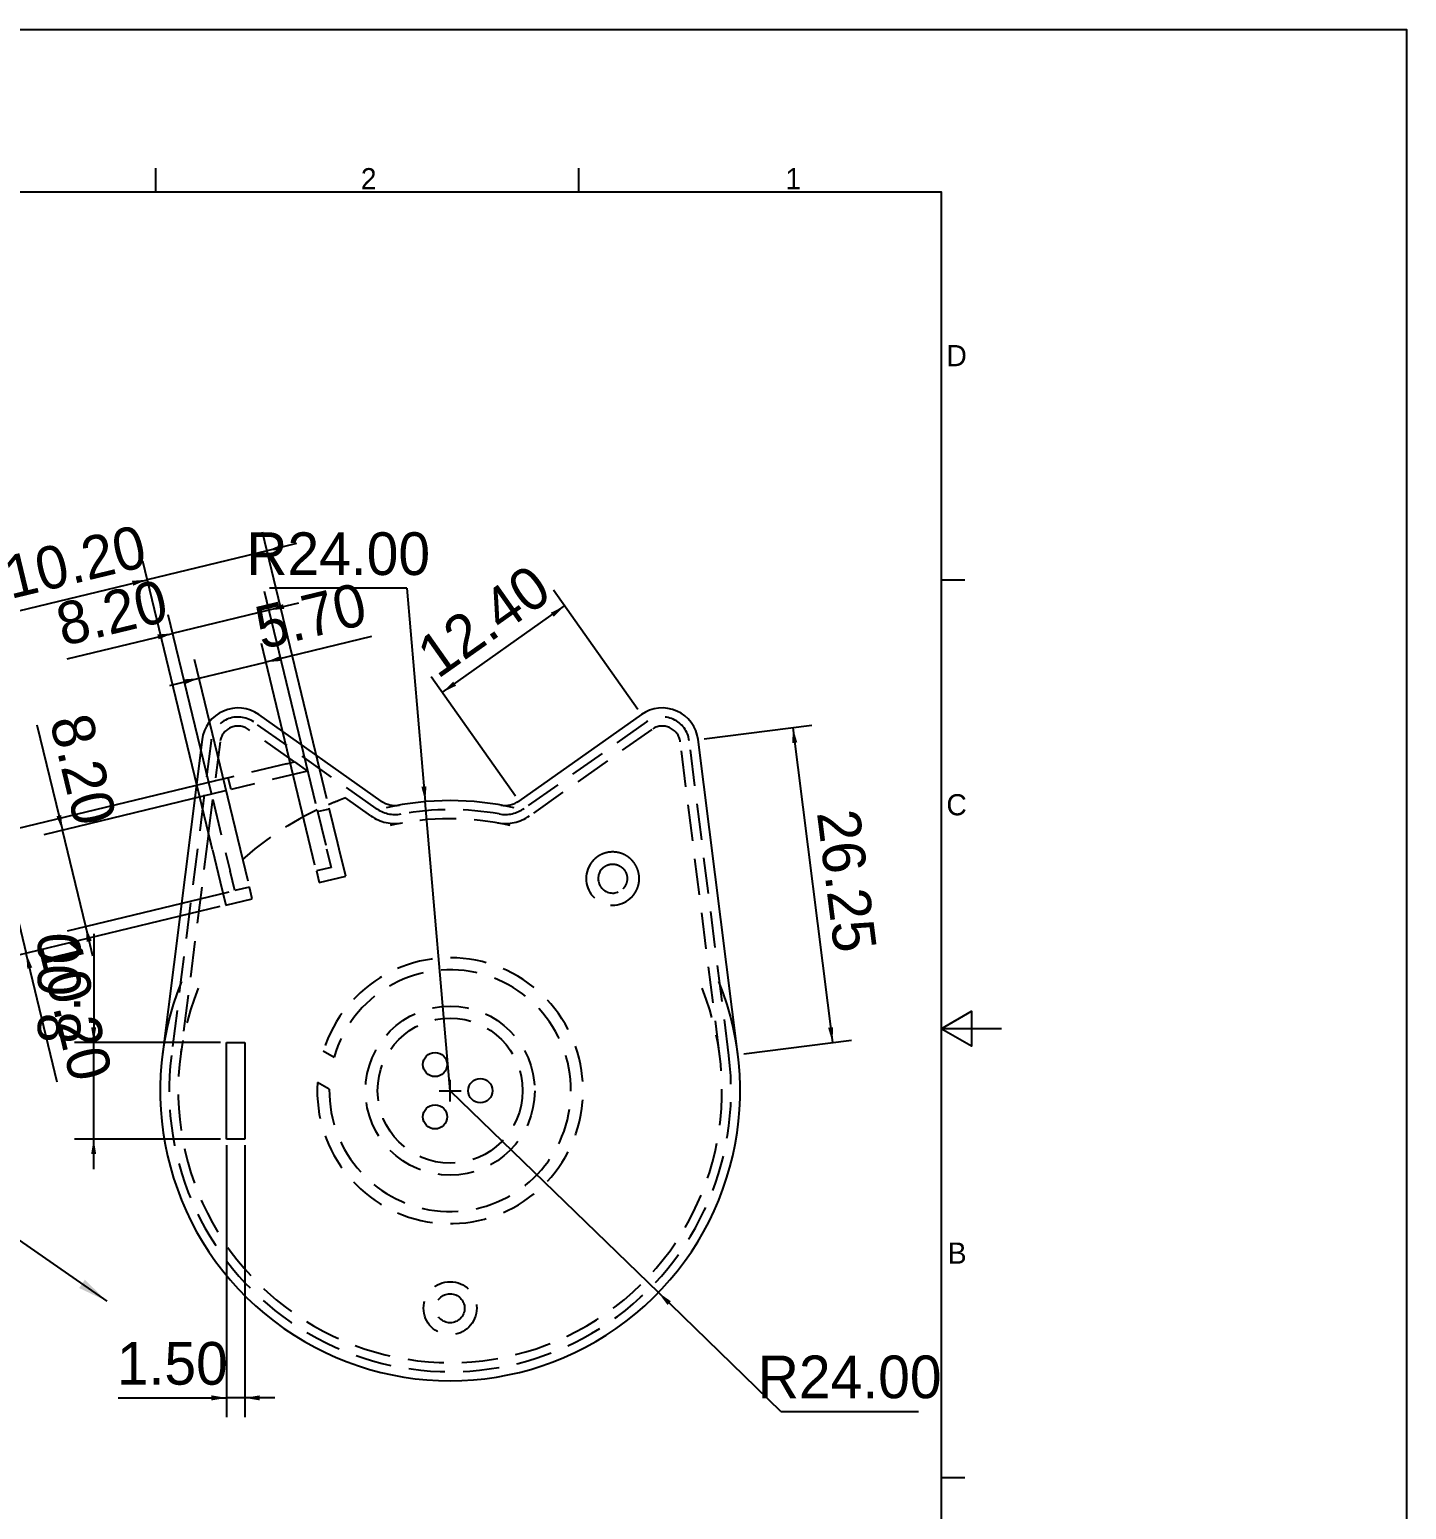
# Model space of a CAD drawing. Header units: millimetres. Extents: x 10 to 287, y 10 to 200.
# Drawn here: x 173.1 to 287, y 77.6 to 200 of the extents above; entities that cross this region are included whole.
import ezdxf
from ezdxf.enums import TextEntityAlignment as Align

# ---------------------------------------------------------------- set-up
doc = ezdxf.new("R2010")
doc.units = ezdxf.units.MM
doc.linetypes.add('HIDDEN', pattern=[4.5, 3, -1.5])
for name, color, linetype in [('Border_ISO', 7, 'CONTINUOUS'), ('DIMENSIONS', 7, 'CONTINUOUS'), ('FRAME', 7, 'CONTINUOUS'), ('GEOMETRY', 7, 'CONTINUOUS'), ('Hidden_ISO', 7, 'HIDDEN'), ('Visible_ISO', 7, 'CONTINUOUS')]:
    doc.layers.add(name, color=color, linetype=linetype)
doc.dimstyles.new('ISO-DM', dxfattribs={"dimtxt": 3.5, "dimasz": 2.5, "dimexe": 2.5, "dimexo": 1, "dimgap": 1, "dimtad": 1, "dimcen": 2.5, "dimazin": 3, "dimtfac": 1, "dimtmove": 0, "dimatfit": 3})

# ---------------------------------------------------------------- blocks, each defined once
blk = doc.blocks.new('*D18')
at = {"layer": 'DIMENSIONS'}
for p, q in [((189.3598, 107.714), (189.3598, 85.2111)), ((190.8598, 107.714), (190.8598, 85.2111)), ((180.3771, 86.7986), (189.3598, 86.7986)), ((190.8598, 86.7986), (189.3598, 86.7986)), ((193.3598, 86.7986), (190.8598, 86.7986))]:
    blk.add_line(p, q, dxfattribs=at)
for points in [[(189.3598, 86.7986), (188.1098, 87.0069), (188.1098, 86.5902)], [(190.8598, 86.7986), (192.1098, 86.5902), (192.1098, 87.0069)]]:
    blk.add_solid(points, dxfattribs=at)
blk.add_text('1.50', height=3.5278, dxfattribs=at).set_placement((184.8684, 87.8922), align=Align.CENTER)
blk = doc.blocks.new('*D19')
at = {"layer": 'DIMENSIONS'}
for p, q in [((178.3598, 125.1967), (178.3598, 116.214)), ((188.8598, 116.214), (176.7723, 116.214)), ((178.3598, 108.214), (178.3598, 116.214)), ((188.8598, 108.214), (176.7723, 108.214)), ((178.3598, 105.714), (178.3598, 108.214))]:
    blk.add_line(p, q, dxfattribs=at)
for points in [[(178.3598, 116.214), (178.5681, 117.464), (178.1515, 117.464)], [(178.3598, 108.214), (178.1515, 106.964), (178.5681, 106.964)]]:
    blk.add_solid(points, dxfattribs=at)
blk.add_text('8.00', height=3.5278, rotation=90, dxfattribs=at).set_placement((177.2662, 120.7053), align=Align.CENTER)
blk = doc.blocks.new('*D20')
at = {"layer": 'DIMENSIONS'}
for p, q in [((204.2829, 153.7862), (192.9072, 153.7862)), ((204.2829, 153.7862), (205.8024, 136.1256)), ((207.8598, 112.214), (205.8024, 136.1256)), ((207.8598, 111.314), (207.8598, 113.114)), ((206.9598, 112.214), (208.7598, 112.214))]:
    blk.add_line(p, q, dxfattribs=at)
blk.add_solid([(205.8024, 136.1256), (205.9028, 137.3889), (205.4877, 137.3531)], dxfattribs=at)
blk.add_text('R24.00', height=3.5278, dxfattribs=at).set_placement((198.5951, 154.8798), align=Align.CENTER)
blk = doc.blocks.new('*D21')
at = {"layer": 'DIMENSIONS'}
for p, q in [((207.8598, 111.314), (207.8598, 113.114)), ((206.9598, 112.214), (208.7598, 112.214)), ((207.8598, 112.214), (225.0936, 95.5107)), ((235.236, 85.6806), (225.0936, 95.5107)), ((235.236, 85.6806), (246.6117, 85.6806))]:
    blk.add_line(p, q, dxfattribs=at)
blk.add_solid([(225.0936, 95.5107), (225.8462, 94.4912), (226.1361, 94.7904)], dxfattribs=at)
blk.add_text('R24.00', height=3.5278, dxfattribs=at).set_placement((240.9238, 86.7742), align=Align.CENTER)
blk = doc.blocks.new('*D22')
at = {"layer": 'DIMENSIONS'}
for p, q in [((197.6692, 136.3524), (192.3369, 158.4269)), ((192.7097, 156.8838), (182.7948, 154.4888)), ((195.1398, 157.4708), (192.7097, 156.8838)), ((188.0779, 132.6178), (182.4221, 156.0319)), ((172.1561, 151.9189), (182.7948, 154.4888))]:
    blk.add_line(p, q, dxfattribs=at)
for points in [[(192.7097, 156.8838), (193.9736, 156.9748), (193.8758, 157.3798)], [(182.7948, 154.4888), (181.5309, 154.3978), (181.6287, 153.9928)]]:
    blk.add_solid(points, dxfattribs=at)
blk.add_text('10.20', height=3.5278, rotation=13.58, dxfattribs=at).set_placement((177.2187, 154.2669), align=Align.CENTER)
blk = doc.blocks.new('*D23')
at = {"layer": 'DIMENSIONS'}
for p, q in [((196.7411, 135.9353), (192.4941, 153.5171)), ((192.8669, 151.974), (184.8961, 150.0486)), ((195.297, 152.561), (192.8669, 151.974)), ((188.0993, 136.788), (184.5234, 151.5917)), ((176.1645, 147.9394), (184.8961, 150.0486))]:
    blk.add_line(p, q, dxfattribs=at)
for points in [[(192.8669, 151.974), (194.1309, 152.065), (194.033, 152.47)], [(184.8961, 150.0486), (183.6322, 149.9576), (183.73, 149.5526)]]:
    blk.add_solid(points, dxfattribs=at)
blk.add_text('8.20', height=3.5278, rotation=13.58, dxfattribs=at).set_placement((180.2736, 150.057), align=Align.CENTER)
blk = doc.blocks.new('*D24')
at = {"layer": 'DIMENSIONS'}
for p, q in [((188.4439, 137.8456), (168.837, 133.1095)), ((169.7931, 135.9123), (170.3802, 133.4822)), ((170.3802, 133.4822), (172.7751, 123.5674)), ((188.8138, 127.4416), (171.232, 123.1946)), ((175.345, 112.9286), (172.7751, 123.5674))]:
    blk.add_line(p, q, dxfattribs=at)
for points in [[(170.3802, 133.4822), (170.2892, 134.7462), (169.8841, 134.6484)], [(172.7751, 123.5674), (172.8661, 122.3034), (173.2712, 122.4013)]]:
    blk.add_solid(points, dxfattribs=at)
blk.add_text('10.20', height=3.5278, rotation=-76.42, dxfattribs=at).set_placement((175.1231, 118.5048), align=Align.CENTER)
blk = doc.blocks.new('*D25')
at = {"layer": 'DIMENSIONS'}
for p, q in [((173.6653, 142.4881), (175.7744, 133.7565)), ((189.2395, 137.0091), (174.2313, 133.3837)), ((177.6998, 125.7857), (175.7744, 133.7565)), ((189.5511, 128.6485), (176.1567, 125.413)), ((178.2868, 123.3556), (177.6998, 125.7857))]:
    blk.add_line(p, q, dxfattribs=at)
for points in [[(175.7744, 133.7565), (175.6834, 135.0205), (175.2784, 134.9226)], [(177.6998, 125.7857), (177.7908, 124.5218), (178.1958, 124.6196)]]:
    blk.add_solid(points, dxfattribs=at)
blk.add_text('8.20', height=3.5278, rotation=-76.42, dxfattribs=at).set_placement((175.7829, 138.3791), align=Align.CENTER)
blk = doc.blocks.new('*D26')
at = {"layer": 'DIMENSIONS'}
for p, q in [((201.3511, 149.7838), (192.6195, 147.6747)), ((196.6754, 130.8838), (192.2467, 149.2178)), ((191.1348, 129.5454), (186.7061, 147.8794)), ((187.0788, 146.3363), (192.6195, 147.6747)), ((184.6487, 145.7493), (187.0788, 146.3363))]:
    blk.add_line(p, q, dxfattribs=at)
for points in [[(192.6195, 147.6747), (193.8834, 147.7657), (193.7856, 148.1707)], [(187.0788, 146.3363), (185.8149, 146.2453), (185.9127, 145.8403)]]:
    blk.add_solid(points, dxfattribs=at)
blk.add_text('5.70', height=3.5278, rotation=13.58, dxfattribs=at).set_placement((196.7285, 149.7923), align=Align.CENTER)
blk = doc.blocks.new('*D32')
at = {"layer": 'DIMENSIONS'}
for p, q in [((228.8867, 141.318), (237.799, 142.4408)), ((236.2239, 142.2424), (239.5048, 116.2009)), ((232.1676, 115.2765), (241.0799, 116.3993))]:
    blk.add_line(p, q, dxfattribs=at)
for points in [[(236.2239, 142.2424), (236.1735, 140.9762), (236.5869, 141.0282)], [(239.5048, 116.2009), (239.5553, 117.4671), (239.1419, 117.415)]]:
    blk.add_solid(points, dxfattribs=at)
blk.add_text('26.25', height=3.5278, rotation=-82.8192, dxfattribs=at).set_placement((238.9494, 129.3583), align=Align.CENTER)
blk = doc.blocks.new('*D33')
at = {"layer": 'DIMENSIONS'}
for p, q in [((223.3952, 143.7395), (216.4225, 153.6131)), ((207.2122, 145.1654), (217.3382, 152.3164)), ((213.2691, 136.5885), (206.2964, 146.4622))]:
    blk.add_line(p, q, dxfattribs=at)
for points in [[(217.3382, 152.3164), (216.197, 151.7655), (216.4373, 151.4251)], [(207.2122, 145.1654), (208.3534, 145.7163), (208.1131, 146.0567)]]:
    blk.add_solid(points, dxfattribs=at)
blk.add_text('12.40', height=3.5278, rotation=35.2295, dxfattribs=at).set_placement((211.6443, 149.6342), align=Align.CENTER)

msp = doc.modelspace()

# ---------------------------------------------------------------- linework, layer by layer
at = {"layer": 'Border_ISO'}
for p, q in [((183.5, 186.59), (183.5, 188.54)), ((218.5, 186.59), (218.5, 188.54)), ((248.5, 154.465), (250.45, 154.465)), ((248.5, 80.215), (250.45, 80.215))]:
    msp.add_line(p, q, dxfattribs=at)
msp.add_lwpolyline([(48.5, 48.09), (48.5, 186.59), (248.5, 186.59), (248.5, 48.09)], close=True, dxfattribs=at)
msp.add_lwpolyline([(253.5, 117.34), (248.5, 117.34), (251, 118.7834), (251, 115.8966), (248.5, 117.34)], dxfattribs=at)
at = {"layer": 'FRAME'}
msp.add_lwpolyline([(10, 200), (287, 200), (287, 10), (10, 10)], close=True, dxfattribs=at)
at = {"layer": 'GEOMETRY'}
msp.add_line((115.3554, 139.2364), (179.4462, 94.8054), dxfattribs=at)
msp.add_solid([(179.4462, 94.8054), (177.629, 96.5721), (177.1542, 95.8873)], dxfattribs=at)
at = {"layer": 'Hidden_ISO', "linetype": 'HIDDEN'}
for p, q in [((194.9707, 139.4222), (191.1707, 142.1058)), ((201.7294, 135.5675), (191.6033, 142.7184)), ((224.1162, 142.7184), (213.9902, 135.5675)), ((224.5489, 142.1058), (214.4228, 134.9548)), ((188.0731, 141.1617), (184.7922, 115.1202)), ((188.8172, 141.068), (188.4102, 137.8375)), ((230.1833, 115.0265), (226.9024, 141.068)), ((230.9274, 115.1202), (227.6465, 141.1617)), ((194.3249, 139.2662), (188.93, 137.963)), ((196.0562, 138.6557), (189.7256, 137.1265)), ((194.3249, 139.2662), (194.9707, 139.4222)), ((194.9707, 139.4222), (196.0562, 138.6557)), ((188.93, 137.963), (188.4102, 137.8375)), ((189.7256, 137.1265), (189.4908, 138.0985)), ((187.8641, 133.5029), (188.2167, 136.3019)), ((188.2167, 136.3019), (189.6515, 130.3623)), ((199.2079, 136.4299), (198.6464, 136.2144)), ((201.2968, 134.9548), (199.2079, 136.4299)), ((196.8585, 135.4492), (197.6392, 132.2177)), ((196.8949, 135.2987), (197.8669, 135.5335)), ((198.5605, 132.6623), (197.7866, 135.8664)), ((187.8641, 133.5029), (185.5363, 115.0265)), ((188.1953, 132.1318), (187.8641, 133.5029)), ((198.6714, 132.2033), (198.5605, 132.6623)), ((188.1953, 132.1318), (188.831, 129.5001)), ((197.6392, 132.2177), (197.7511, 131.754)), ((197.7511, 131.754), (198.0079, 130.6913)), ((199.2147, 129.954), (198.6714, 132.2033)), ((190.0371, 128.7659), (189.6515, 130.3623)), ((198.0079, 130.6913), (196.7928, 130.3978)), ((196.7928, 130.3978), (197.0276, 129.4257)), ((197.0276, 129.4257), (199.2147, 129.954)), ((188.831, 129.5001), (189.2999, 127.559)), ((191.2522, 129.0594), (190.0371, 128.7659)), ((191.487, 128.0873), (191.2522, 129.0594)), ((189.2999, 127.559), (191.487, 128.0873)), ((197.3654, 115.5106), (198.2549, 114.997)), ((197.8606, 112.3379), (196.8814, 112.9033))]:
    msp.add_line(p, q, dxfattribs=at)
for points in [[(219.724, 131.2888), (219.7227, 131.2874), (219.7213, 131.286), (219.7199, 131.2846), (219.7185, 131.2831), (219.717, 131.2815), (219.7155, 131.28), (219.714, 131.2784), (219.7125, 131.2768), (219.7109, 131.2751), (219.7093, 131.2734), (219.7077, 131.2717), (219.706, 131.2699), (219.7044, 131.2681), (219.7027, 131.2663), (219.7009, 131.2645), (219.6992, 131.2626), (219.6974, 131.2607), (219.6956, 131.2587), (219.6937, 131.2567), (219.6919, 131.2547), (219.69, 131.2527), (219.6881, 131.2506), (219.6862, 131.2485), (219.6842, 131.2463), (219.6822, 131.2442), (219.6802, 131.242), (219.6782, 131.2397), (219.6762, 131.2375), (219.6741, 131.2352), (219.672, 131.2328), (219.6699, 131.2305), (219.6677, 131.2281), (219.6656, 131.2257), (219.6634, 131.2232), (219.6612, 131.2207), (219.659, 131.2182), (219.6568, 131.2157), (219.6545, 131.2131), (219.6522, 131.2105), (219.6499, 131.2078), (219.6476, 131.2052), (219.6453, 131.2025), (219.6429, 131.1998), (219.6406, 131.197), (219.6382, 131.1942), (219.6358, 131.1914), (219.6333, 131.1886), (219.6309, 131.1857), (219.6285, 131.1828), (219.626, 131.1799), (219.6235, 131.1769), (219.621, 131.1739), (219.6185, 131.1709), (219.616, 131.1679), (219.6135, 131.1648), (219.6109, 131.1617), (219.6084, 131.1586), (219.6058, 131.1555), (219.6032, 131.1523), (219.6006, 131.1491), (219.598, 131.1459), (219.5954, 131.1427), (219.5928, 131.1394), (219.5902, 131.1361), (219.5875, 131.1328), (219.5849, 131.1295), (219.5822, 131.1261), (219.5796, 131.1227), (219.5769, 131.1193), (219.5742, 131.1159), (219.5715, 131.1124), (219.5688, 131.109), (219.5661, 131.1055), (219.5634, 131.1019), (219.5607, 131.0984), (219.558, 131.0948), (219.5553, 131.0912), (219.5525, 131.0876), (219.5498, 131.0839), (219.5471, 131.0803), (219.5443, 131.0766), (219.5416, 131.0729), (219.5388, 131.0692), (219.536, 131.0654), (219.5333, 131.0616), (219.5305, 131.0579), (219.5278, 131.054), (219.525, 131.0502), (219.5222, 131.0464), (219.5195, 131.0425), (219.5167, 131.0387), (219.514, 131.0348), (219.5112, 131.0309), (219.5085, 131.0269), (219.5057, 131.023), (219.503, 131.0191), (219.5002, 131.0151), (219.4975, 131.0111), (219.4947, 131.0071), (219.492, 131.0031), (219.4893, 130.9991), (219.4865, 130.9951), (219.4838, 130.991), (219.4811, 130.987), (219.4784, 130.9829), (219.4757, 130.9788), (219.473, 130.9747), (219.4703, 130.9706), (219.4676, 130.9665), (219.4649, 130.9624), (219.4622, 130.9582), (219.4595, 130.9541), (219.4568, 130.9499), (219.4542, 130.9458), (219.4515, 130.9416), (219.4489, 130.9374), (219.4462, 130.9332), (219.4436, 130.929), (219.441, 130.9248), (219.4384, 130.9206)], [(223.1945, 128.6291), (223.1999, 128.6382), (223.2054, 128.6475), (223.211, 128.657), (223.2166, 128.6667), (223.2223, 128.6766), (223.228, 128.6867), (223.2338, 128.697), (223.2396, 128.7076), (223.2455, 128.7183), (223.2514, 128.7293), (223.2573, 128.7405), (223.2632, 128.7519), (223.2692, 128.7635), (223.2752, 128.7753), (223.2812, 128.7874), (223.2872, 128.7997), (223.2933, 128.8122), (223.2993, 128.8249), (223.3054, 128.8379), (223.3115, 128.8511), (223.3175, 128.8645), (223.3236, 128.8781), (223.3296, 128.892), (223.3357, 128.9061), (223.3417, 128.9204), (223.3476, 128.9349), (223.3536, 128.9497), (223.3595, 128.9647), (223.3654, 128.9799), (223.3712, 128.9953), (223.377, 129.0109), (223.3827, 129.0268), (223.3883, 129.0429), (223.3939, 129.0592), (223.3994, 129.0758), (223.4049, 129.0926), (223.4103, 129.1096), (223.4155, 129.1268), (223.4207, 129.1443), (223.4259, 129.1619), (223.4309, 129.1799), (223.4358, 129.198), (223.4406, 129.2164), (223.4453, 129.235), (223.4499, 129.2539), (223.4543, 129.273), (223.4586, 129.2923), (223.4628, 129.3118), (223.4669, 129.3314), (223.4708, 129.3513), (223.4745, 129.3713), (223.4781, 129.3915), (223.4815, 129.4119), (223.4847, 129.4324), (223.4878, 129.4532), (223.4907, 129.4741), (223.4934, 129.4952), (223.4959, 129.5165), (223.4982, 129.5379), (223.5003, 129.5595), (223.5023, 129.5813), (223.504, 129.6033), (223.5055, 129.6254), (223.5068, 129.6477), (223.5078, 129.6701), (223.5087, 129.6928), (223.5093, 129.7155), (223.5097, 129.7385), (223.5098, 129.7616), (223.5097, 129.7849), (223.5094, 129.8083), (223.5087, 129.8319), (223.5079, 129.8556), (223.5068, 129.8795), (223.5054, 129.9035), (223.5037, 129.9275), (223.5018, 129.9516), (223.4996, 129.9758), (223.4971, 130), (223.4943, 130.0243), (223.4913, 130.0486), (223.488, 130.073), (223.4844, 130.0974), (223.4805, 130.1218), (223.4763, 130.1463), (223.4718, 130.1709), (223.4671, 130.1954), (223.462, 130.22), (223.4566, 130.2446), (223.451, 130.2692), (223.445, 130.2939), (223.4387, 130.3185), (223.4322, 130.3432), (223.4253, 130.3679), (223.4181, 130.3926), (223.4106, 130.4172), (223.4027, 130.4419), (223.3946, 130.4666), (223.3861, 130.4912), (223.3773, 130.5159), (223.3682, 130.5405), (223.3588, 130.565), (223.3491, 130.5894), (223.339, 130.6137), (223.3287, 130.638), (223.3181, 130.6621), (223.3071, 130.6862), (223.2959, 130.7101), (223.2844, 130.734), (223.2725, 130.7577), (223.2604, 130.7813), (223.248, 130.8048), (223.2352, 130.8282), (223.2222, 130.8514), (223.2089, 130.8745), (223.1953, 130.8975), (223.1813, 130.9203), (223.1671, 130.943), (223.1526, 130.9656), (223.1378, 130.988), (223.1227, 131.0102), (223.1074, 131.0323), (223.0917, 131.0543), (223.0757, 131.076), (223.0595, 131.0976), (223.0429, 131.119), (223.0261, 131.1403), (223.0091, 131.1613), (222.9917, 131.1821), (222.9741, 131.2027), (222.9563, 131.223), (222.9382, 131.2432), (222.9199, 131.2632), (222.9013, 131.2829), (222.8824, 131.3024), (222.8633, 131.3217), (222.844, 131.3407), (222.8244, 131.3595), (222.8046, 131.3781), (222.7846, 131.3964), (222.7643, 131.4145), (222.7438, 131.4323), (222.7231, 131.4499), (222.7022, 131.4673), (222.681, 131.4844), (222.6596, 131.5012), (222.638, 131.5178), (222.6162, 131.5341), (222.5942, 131.5501), (222.572, 131.5658), (222.5497, 131.5813), (222.5271, 131.5964), (222.5044, 131.6113), (222.4815, 131.6259), (222.4585, 131.6403), (222.4352, 131.6543), (222.4118, 131.668), (222.3883, 131.6815), (222.3645, 131.6946), (222.3407, 131.7075), (222.3166, 131.72), (222.2925, 131.7323), (222.2681, 131.7442), (222.2437, 131.7559), (222.2191, 131.7672), (222.1944, 131.7783), (222.1695, 131.789), (222.1446, 131.7994), (222.1195, 131.8095), (222.0944, 131.8193), (222.0691, 131.8287), (222.0438, 131.8379), (222.0184, 131.8467), (221.9929, 131.8552), (221.9674, 131.8633), (221.9418, 131.8712), (221.9161, 131.8787), (221.8904, 131.8859), (221.8646, 131.8928), (221.8388, 131.8994), (221.8129, 131.9056), (221.787, 131.9115), (221.761, 131.9171), (221.735, 131.9224), (221.709, 131.9274), (221.6829, 131.9321), (221.6569, 131.9364), (221.6308, 131.9404), (221.6046, 131.9441), (221.5785, 131.9475), (221.5524, 131.9505), (221.5262, 131.9533), (221.5001, 131.9557), (221.4741, 131.9578), (221.4481, 131.9596), (221.4223, 131.9611), (221.3965, 131.9622), (221.3707, 131.9631), (221.3451, 131.9637), (221.3195, 131.9639), (221.294, 131.9639), (221.2686, 131.9636), (221.2433, 131.9629), (221.2181, 131.962), (221.193, 131.9608), (221.168, 131.9594), (221.1431, 131.9576), (221.1182, 131.9556), (221.0935, 131.9533), (221.0689, 131.9507), (221.0445, 131.9479), (221.0201, 131.9448), (220.9958, 131.9414), (220.9717, 131.9378), (220.9477, 131.9339), (220.9238, 131.9298), (220.9001, 131.9255), (220.8764, 131.9208), (220.853, 131.916), (220.8296, 131.9109), (220.8064, 131.9056), (220.7834, 131.9), (220.7605, 131.8943), (220.7378, 131.8883), (220.7153, 131.8821), (220.693, 131.8757), (220.6708, 131.8691), (220.6489, 131.8623), (220.6271, 131.8553), (220.6055, 131.8482), (220.5841, 131.8408), (220.5629, 131.8333), (220.5419, 131.8256), (220.5211, 131.8177), (220.5004, 131.8096), (220.48, 131.8014), (220.4597, 131.7931), (220.4397, 131.7845), (220.4198, 131.7759), (220.4001, 131.767), (220.3807, 131.7581), (220.3614, 131.749), (220.3423, 131.7398), (220.3234, 131.7304), (220.3048, 131.7209), (220.2863, 131.7114), (220.268, 131.7016), (220.2499, 131.6918), (220.2321, 131.6819), (220.2144, 131.6719), (220.197, 131.6617), (220.1797, 131.6515), (220.1627, 131.6413), (220.146, 131.6309), (220.1296, 131.6206), (220.1134, 131.6102), (220.0974, 131.5998), (220.0817, 131.5893), (220.0663, 131.5789), (220.0511, 131.5684), (220.0362, 131.5579), (220.0215, 131.5474), (220.0071, 131.5369), (219.9929, 131.5264), (219.979, 131.5159), (219.9653, 131.5054), (219.9519, 131.495), (219.9387, 131.4845), (219.9257, 131.4741), (219.913, 131.4638), (219.9005, 131.4534), (219.8883, 131.4432), (219.8763, 131.4329), (219.8646, 131.4227), (219.853, 131.4126), (219.8417, 131.4026), (219.8307, 131.3926), (219.8198, 131.3827), (219.8093, 131.3729), (219.7989, 131.3631), (219.7887, 131.3535), (219.7788, 131.3439), (219.7691, 131.3344), (219.7597, 131.3251), (219.7504, 131.3158), (219.7414, 131.3067), (219.7326, 131.2977), (219.724, 131.2888)], [(220.2769, 130.3748), (220.2794, 130.3791), (220.282, 130.3833), (220.2846, 130.3876), (220.2872, 130.3919), (220.2898, 130.3961), (220.2924, 130.4003), (220.2951, 130.4046), (220.2978, 130.4088), (220.3004, 130.4129), (220.3031, 130.4171), (220.3058, 130.4213), (220.3086, 130.4254), (220.3113, 130.4295), (220.314, 130.4336), (220.3168, 130.4377), (220.3196, 130.4417), (220.3223, 130.4458), (220.3251, 130.4498), (220.3279, 130.4538), (220.3307, 130.4578), (220.3336, 130.4617), (220.3364, 130.4657), (220.3392, 130.4696), (220.3421, 130.4735), (220.3449, 130.4774), (220.3478, 130.4812), (220.3506, 130.4851), (220.3535, 130.4889), (220.3564, 130.4927), (220.3593, 130.4964), (220.3622, 130.5002), (220.3651, 130.5039), (220.368, 130.5076), (220.3709, 130.5113), (220.3739, 130.5149), (220.3768, 130.5186), (220.3797, 130.5222), (220.3827, 130.5258), (220.3856, 130.5294), (220.3885, 130.5329), (220.3915, 130.5364), (220.3944, 130.5399), (220.3974, 130.5434), (220.4003, 130.5468), (220.4033, 130.5502), (220.4063, 130.5536), (220.4092, 130.557), (220.4122, 130.5603), (220.4151, 130.5636), (220.418, 130.5669), (220.421, 130.5702), (220.4239, 130.5734), (220.4268, 130.5766), (220.4298, 130.5797), (220.4327, 130.5829), (220.4356, 130.586), (220.4385, 130.5891), (220.4414, 130.5921), (220.4443, 130.5951), (220.4472, 130.5981), (220.45, 130.6011), (220.4529, 130.604), (220.4557, 130.6069), (220.4586, 130.6098), (220.4614, 130.6126), (220.4643, 130.6154), (220.4671, 130.6182), (220.4699, 130.621), (220.4727, 130.6237), (220.4754, 130.6264), (220.4782, 130.6291), (220.481, 130.6317), (220.4837, 130.6343), (220.4864, 130.6369), (220.4891, 130.6395), (220.4918, 130.642), (220.4945, 130.6445), (220.4972, 130.6469), (220.4998, 130.6494), (220.5025, 130.6518), (220.5051, 130.6541), (220.5077, 130.6565), (220.5103, 130.6588), (220.5128, 130.6611), (220.5154, 130.6633), (220.5179, 130.6656), (220.5204, 130.6678), (220.5229, 130.6699), (220.5254, 130.6721), (220.5278, 130.6742), (220.5302, 130.6762), (220.5326, 130.6783), (220.535, 130.6803), (220.5373, 130.6823), (220.5396, 130.6842), (220.5419, 130.6861), (220.5442, 130.688), (220.5465, 130.6899), (220.5487, 130.6917), (220.5509, 130.6935), (220.553, 130.6953), (220.5552, 130.697), (220.5573, 130.6987), (220.5594, 130.7004), (220.5614, 130.702), (220.5635, 130.7036), (220.5655, 130.7052), (220.5674, 130.7068), (220.5694, 130.7083), (220.5713, 130.7098), (220.5731, 130.7112), (220.575, 130.7127), (220.5768, 130.7141), (220.5786, 130.7155), (220.5803, 130.7168), (220.5821, 130.7181), (220.5837, 130.7194), (220.5854, 130.7206), (220.587, 130.7219), (220.5886, 130.7231)], [(220.5886, 130.7231), (220.5945, 130.7275), (220.6005, 130.7319), (220.6067, 130.7364), (220.6129, 130.7409), (220.6193, 130.7454), (220.6258, 130.75), (220.6324, 130.7545), (220.6391, 130.7591), (220.646, 130.7637), (220.653, 130.7683), (220.6601, 130.7729), (220.6673, 130.7775), (220.6746, 130.7821), (220.6821, 130.7868), (220.6897, 130.7914), (220.6974, 130.796), (220.7053, 130.8006), (220.7133, 130.8052), (220.7214, 130.8098), (220.7296, 130.8144), (220.738, 130.819), (220.7466, 130.8236), (220.7552, 130.8281), (220.764, 130.8327), (220.773, 130.8372), (220.7821, 130.8417), (220.7913, 130.8462), (220.8007, 130.8506), (220.8102, 130.855), (220.8199, 130.8594), (220.8297, 130.8637), (220.8396, 130.868), (220.8497, 130.8723), (220.86, 130.8765), (220.8703, 130.8806), (220.8809, 130.8847), (220.8916, 130.8887), (220.9024, 130.8927), (220.9134, 130.8966), (220.9246, 130.9005), (220.9358, 130.9042), (220.9473, 130.9079), (220.9589, 130.9115), (220.9707, 130.915), (220.9826, 130.9185), (220.9946, 130.9218), (221.0069, 130.9251), (221.0193, 130.9283), (221.0318, 130.9313), (221.0444, 130.9342), (221.0571, 130.937), (221.0698, 130.9397), (221.0826, 130.9422), (221.0955, 130.9447), (221.1084, 130.9469), (221.1214, 130.9491), (221.1344, 130.9511), (221.1475, 130.9529), (221.1607, 130.9546), (221.1738, 130.9562), (221.1871, 130.9576), (221.2004, 130.9589), (221.2137, 130.9601), (221.2271, 130.9611), (221.2405, 130.9619), (221.2539, 130.9626), (221.2674, 130.9632), (221.281, 130.9636), (221.2946, 130.9638), (221.3082, 130.9639), (221.3218, 130.9639), (221.3355, 130.9637), (221.3492, 130.9633), (221.3629, 130.9628), (221.3767, 130.9621), (221.3905, 130.9612), (221.4043, 130.9602), (221.4183, 130.959), (221.4322, 130.9577), (221.4462, 130.9562), (221.4603, 130.9545), (221.4744, 130.9526), (221.4886, 130.9506), (221.5027, 130.9483), (221.517, 130.9459), (221.5312, 130.9433), (221.5455, 130.9406), (221.5598, 130.9376), (221.5742, 130.9345), (221.5885, 130.9311), (221.6029, 130.9276), (221.6174, 130.9239), (221.6318, 130.9199), (221.6462, 130.9158), (221.6607, 130.9115), (221.6752, 130.907), (221.6897, 130.9022), (221.7042, 130.8973), (221.7187, 130.8921), (221.7331, 130.8868), (221.7476, 130.8812), (221.7619, 130.8755), (221.7763, 130.8696), (221.7905, 130.8634), (221.8048, 130.8571), (221.8189, 130.8506), (221.833, 130.8439), (221.847, 130.8369), (221.861, 130.8298), (221.8749, 130.8225), (221.8887, 130.815), (221.9025, 130.8074), (221.9161, 130.7995), (221.9297, 130.7914), (221.9432, 130.7831), (221.9566, 130.7747), (221.9699, 130.7661), (221.9832, 130.7572), (221.9963, 130.7482), (222.0093, 130.739), (222.0222, 130.7296), (222.035, 130.72), (222.0477, 130.7103), (222.0602, 130.7004), (222.0725, 130.6903), (222.0847, 130.6802), (222.0968, 130.6698), (222.1087, 130.6593), (222.1204, 130.6487), (222.132, 130.6379), (222.1435, 130.627), (222.1547, 130.616), (222.1659, 130.6048), (222.1768, 130.5935), (222.1876, 130.5821), (222.1982, 130.5706), (222.2087, 130.5589), (222.219, 130.5471), (222.2291, 130.5352), (222.2391, 130.5232), (222.2489, 130.511), (222.2585, 130.4988), (222.2679, 130.4865), (222.2772, 130.474), (222.2862, 130.4615), (222.2951, 130.4489), (222.3038, 130.4363), (222.3122, 130.4236), (222.3205, 130.4109), (222.3286, 130.3981), (222.3364, 130.3853), (222.3441, 130.3724), (222.3516, 130.3595), (222.3589, 130.3466), (222.366, 130.3336), (222.3729, 130.3206), (222.3796, 130.3076), (222.3861, 130.2945), (222.3925, 130.2814), (222.3986, 130.2683), (222.4046, 130.2552), (222.4104, 130.2421), (222.416, 130.229), (222.4215, 130.2158), (222.4267, 130.2027), (222.4318, 130.1895), (222.4367, 130.1764), (222.4414, 130.1632), (222.446, 130.1501), (222.4504, 130.1369), (222.4546, 130.1237), (222.4586, 130.1105), (222.4625, 130.0973), (222.4663, 130.0841), (222.4699, 130.0709), (222.4733, 130.0576), (222.4765, 130.0444), (222.4796, 130.0312), (222.4826, 130.0179), (222.4853, 130.0047), (222.488, 129.9914), (222.4905, 129.9782), (222.4928, 129.965), (222.4949, 129.9517), (222.497, 129.9385), (222.4988, 129.9253), (222.5006, 129.9122), (222.5021, 129.899), (222.5035, 129.8858), (222.5048, 129.8727), (222.5059, 129.8596), (222.5069, 129.8465), (222.5078, 129.8335), (222.5084, 129.8205), (222.509, 129.8075), (222.5094, 129.7946), (222.5097, 129.7816), (222.5098, 129.7688), (222.5098, 129.7559), (222.5096, 129.7432), (222.5093, 129.7305), (222.5089, 129.7179), (222.5084, 129.7054), (222.5077, 129.693), (222.5069, 129.6807), (222.506, 129.6685), (222.5049, 129.6563), (222.5038, 129.6443), (222.5025, 129.6324), (222.5012, 129.6206), (222.4997, 129.6089), (222.4981, 129.5972), (222.4964, 129.5857), (222.4947, 129.5743), (222.4928, 129.563), (222.4908, 129.5518), (222.4888, 129.5407), (222.4867, 129.5297), (222.4844, 129.5188), (222.4821, 129.508), (222.4798, 129.4974), (222.4773, 129.4868), (222.4748, 129.4764), (222.4722, 129.466), (222.4695, 129.4558), (222.4668, 129.4457), (222.464, 129.4357), (222.4611, 129.4259), (222.4582, 129.4161), (222.4553, 129.4065), (222.4523, 129.397), (222.4492, 129.3876), (222.4461, 129.3783), (222.443, 129.3692), (222.4398, 129.3601), (222.4366, 129.3512), (222.4333, 129.3425), (222.4301, 129.3338), (222.4267, 129.3253), (222.4234, 129.3169)], [(222.4234, 129.3169), (222.4227, 129.3151), (222.4219, 129.3132), (222.4211, 129.3113), (222.4203, 129.3093), (222.4195, 129.3073), (222.4187, 129.3053), (222.4178, 129.3032), (222.4169, 129.3011), (222.416, 129.2989), (222.4151, 129.2967), (222.4141, 129.2945), (222.4132, 129.2922), (222.4122, 129.2899), (222.4112, 129.2876), (222.4101, 129.2852), (222.4091, 129.2828), (222.408, 129.2803), (222.4069, 129.2778), (222.4058, 129.2753), (222.4046, 129.2727), (222.4035, 129.2701), (222.4023, 129.2675), (222.4011, 129.2649), (222.3998, 129.2622), (222.3986, 129.2595), (222.3973, 129.2567), (222.396, 129.2539), (222.3947, 129.2511), (222.3933, 129.2483), (222.392, 129.2454), (222.3906, 129.2425), (222.3892, 129.2396), (222.3877, 129.2366), (222.3863, 129.2336), (222.3848, 129.2306), (222.3832, 129.2276), (222.3817, 129.2245), (222.3802, 129.2214), (222.3786, 129.2183), (222.377, 129.2152), (222.3753, 129.212), (222.3737, 129.2088), (222.372, 129.2056), (222.3703, 129.2024), (222.3685, 129.1991), (222.3668, 129.1958), (222.365, 129.1925), (222.3632, 129.1892), (222.3613, 129.1858), (222.3595, 129.1824), (222.3576, 129.1791), (222.3557, 129.1756), (222.3537, 129.1722), (222.3518, 129.1688), (222.3498, 129.1653), (222.3478, 129.1618), (222.3457, 129.1583), (222.3437, 129.1548), (222.3416, 129.1512), (222.3395, 129.1477), (222.3373, 129.1441), (222.3351, 129.1405), (222.3329, 129.1369), (222.3307, 129.1333), (222.3285, 129.1297), (222.3262, 129.1261), (222.3239, 129.1225), (222.3216, 129.1188), (222.3193, 129.1151), (222.3169, 129.1115), (222.3145, 129.1078), (222.3121, 129.1041), (222.3096, 129.1004), (222.3072, 129.0967), (222.3047, 129.093), (222.3021, 129.0892), (222.2996, 129.0855), (222.297, 129.0818), (222.2944, 129.078), (222.2918, 129.0743), (222.2891, 129.0705), (222.2865, 129.0667), (222.2838, 129.063), (222.281, 129.0592), (222.2783, 129.0554), (222.2755, 129.0516), (222.2727, 129.0478), (222.2699, 129.0441), (222.267, 129.0403), (222.2641, 129.0365), (222.2612, 129.0327), (222.2583, 129.0289), (222.2553, 129.0251), (222.2524, 129.0213), (222.2494, 129.0175), (222.2464, 129.0137), (222.2433, 129.0099), (222.2403, 129.0062), (222.2372, 129.0024), (222.2341, 128.9986), (222.231, 128.9949), (222.2278, 128.9912), (222.2247, 128.9874), (222.2215, 128.9837), (222.2183, 128.98), (222.2151, 128.9763), (222.2118, 128.9726), (222.2086, 128.9689), (222.2053, 128.9652), (222.202, 128.9615), (222.1987, 128.9578), (222.1954, 128.9542), (222.192, 128.9505), (222.1887, 128.9469), (222.1853, 128.9433), (222.1819, 128.9397), (222.1785, 128.9361), (222.1751, 128.9325), (222.1716, 128.9289), (222.1681, 128.9254)], [(222.9131, 128.2575), (222.9165, 128.2612), (222.9199, 128.2648), (222.9233, 128.2685), (222.9267, 128.2721), (222.9301, 128.2758), (222.9334, 128.2794), (222.9368, 128.2831), (222.9401, 128.2868), (222.9434, 128.2904), (222.9467, 128.2941), (222.95, 128.2978), (222.9533, 128.3014), (222.9565, 128.3051), (222.9598, 128.3088), (222.963, 128.3125), (222.9663, 128.3162), (222.9695, 128.3199), (222.9727, 128.3235), (222.9759, 128.3272), (222.979, 128.3309), (222.9822, 128.3346), (222.9853, 128.3383), (222.9884, 128.342), (222.9916, 128.3456), (222.9946, 128.3493), (222.9977, 128.353), (223.0008, 128.3567), (223.0038, 128.3603), (223.0069, 128.364), (223.0099, 128.3677), (223.0129, 128.3713), (223.0159, 128.375), (223.0188, 128.3786), (223.0218, 128.3823), (223.0247, 128.3859), (223.0276, 128.3895), (223.0305, 128.3932), (223.0334, 128.3968), (223.0363, 128.4004), (223.0391, 128.404), (223.042, 128.4076), (223.0448, 128.4112), (223.0476, 128.4148), (223.0503, 128.4184), (223.0531, 128.4219), (223.0558, 128.4255), (223.0585, 128.429), (223.0612, 128.4326), (223.0639, 128.4361), (223.0665, 128.4396), (223.0691, 128.4431), (223.0717, 128.4465), (223.0743, 128.45), (223.0769, 128.4534), (223.0794, 128.4569), (223.0819, 128.4603), (223.0844, 128.4637), (223.0869, 128.467), (223.0893, 128.4704), (223.0917, 128.4737), (223.0941, 128.4771), (223.0965, 128.4804), (223.0989, 128.4837), (223.1012, 128.4869), (223.1035, 128.4902), (223.1058, 128.4934), (223.1081, 128.4966), (223.1104, 128.4998), (223.1126, 128.503), (223.1148, 128.5062), (223.117, 128.5093), (223.1191, 128.5124), (223.1213, 128.5155), (223.1234, 128.5186), (223.1255, 128.5216), (223.1275, 128.5247), (223.1296, 128.5277), (223.1316, 128.5306), (223.1336, 128.5336), (223.1356, 128.5365), (223.1375, 128.5394), (223.1394, 128.5423), (223.1413, 128.5452), (223.1432, 128.548), (223.1451, 128.5508), (223.1469, 128.5536), (223.1487, 128.5563), (223.1505, 128.559), (223.1523, 128.5617), (223.154, 128.5644), (223.1557, 128.567), (223.1574, 128.5696), (223.159, 128.5722), (223.1607, 128.5747), (223.1623, 128.5772), (223.1639, 128.5797), (223.1654, 128.5821), (223.167, 128.5845), (223.1685, 128.5869), (223.1699, 128.5893), (223.1714, 128.5916), (223.1728, 128.5939), (223.1743, 128.5961), (223.1756, 128.5983), (223.177, 128.6005), (223.1783, 128.6027), (223.1797, 128.6048), (223.1809, 128.6069), (223.1822, 128.6089), (223.1834, 128.6109), (223.1847, 128.6129), (223.1859, 128.6149), (223.187, 128.6168), (223.1882, 128.6186), (223.1893, 128.6205), (223.1904, 128.6223), (223.1914, 128.624), (223.1925, 128.6257), (223.1935, 128.6274), (223.1945, 128.6291)]]:
    msp.add_lwpolyline(points, dxfattribs=at)
for centre, radius in [((207.8598, 112.214), 7), ((207.8598, 112.214), 6), ((207.8598, 94.214), 2.2), ((207.8598, 94.214), 1.2)]:
    msp.add_circle(centre, radius, dxfattribs=at)
for centre, radius, start, end in [((190.3054, 140.8805), 2.25, 54.7705, 172.8192), ((190.3054, 140.8805), 1.5, 54.7705, 172.8192), ((225.4142, 140.8805), 2.25, 7.1808, 125.2295), ((225.4142, 140.8805), 1.5, 7.1808, 125.2295), ((207.8598, 112.214), 25.7081, 111.001, 113.0685), ((207.8598, 112.214), 25.7081, 115.3362, 135.0945), ((203.3157, 137.8138), 3.5, 234.7705, 280.0653), ((203.3157, 137.8138), 2.75, 234.7705, 280.0653), ((207.8598, 112.214), 22.5, 77.2741, 102.7259), ((207.8598, 112.214), 23.25, 79.9347, 100.0653), ((212.4038, 137.8138), 3.5, 259.9347, 305.2295), ((212.4038, 137.8138), 2.75, 259.9347, 305.2295), ((221.3098, 129.764), 2.2, 148.2828, 316.7854), ((221.3098, 129.764), 1.2, 149.4012, 315.667), ((207.8598, 112.214), 11, 176.4073, 162.5609), ((207.8598, 112.214), 10, 179.2896, 163.8408), ((207.8598, 112.214), 22.5, 157.8912, 22.1088), ((207.8598, 112.214), 23.25, 172.8192, 7.1808)]:
    msp.add_arc(centre, radius, start, end, dxfattribs=at)
at = {"layer": 'Visible_ISO'}
for p, q in [((202.162, 136.1801), (192.036, 143.331)), ((223.6836, 143.331), (213.5576, 136.1801)), ((187.329, 141.2555), (184.048, 115.214)), ((231.6716, 115.214), (228.3906, 141.2555)), ((189.3598, 108.214), (189.3598, 116.214)), ((189.3598, 116.214), (190.8598, 116.214)), ((190.8598, 116.214), (190.8598, 108.214)), ((190.8598, 108.214), (189.3598, 108.214))]:
    msp.add_line(p, q, dxfattribs=at)
for centre in [(206.6098, 114.379), (210.3598, 112.214), (206.6098, 110.0489)]:
    msp.add_circle(centre, 1, dxfattribs=at)
for centre, radius, start, end in [((190.3054, 140.8805), 3, 54.7705, 172.8192), ((225.4142, 140.8805), 3, 7.1808, 125.2295), ((203.3157, 137.8138), 2, 234.7705, 280.0653), ((207.8598, 112.214), 24, 77.2741, 102.7259), ((212.4038, 137.8138), 2, 259.9347, 305.2295), ((207.8598, 112.214), 24, 157.8912, 22.1088)]:
    msp.add_arc(centre, radius, start, end, dxfattribs=at)

# ---------------------------------------------------------------- texts
at = {"layer": 'Border_ISO'}
for s, p in [('2', (200.4694, 186.79)), ('1', (235.6052, 186.79)), ('D', (248.9339, 172.1525)), ('C', (248.9295, 134.9963)), ('B', (249.0409, 97.9025))]:
    msp.add_text(s, height=1.75, dxfattribs=at).set_placement(p)

# ---------------------------------------------------------------- dimensions: what is measured, and where the dimension line sits
at = {"layer": 'DIMENSIONS'}
for base, p1, p2, angle, picture, middle in [((192.7097, 156.8838), (188.1953, 132.1318), (197.7866, 135.8664), 193.58, '*D22', (177.2187, 154.2669)), ((207.2122, 145.1654), (223.6836, 143.331), (213.5576, 136.1801), 35.2295, '*D33', (211.6443, 149.6342)), ((192.8669, 151.974), (188.2167, 136.3019), (196.8585, 135.4492), 193.58, '*D23', (180.2736, 150.057)), ((187.0788, 146.3363), (191.2522, 129.0594), (196.7928, 130.3978), 13.58, '*D26', (196.7285, 149.7923)), ((177.6998, 125.7857), (190.0371, 128.7659), (189.7256, 137.1265), 103.58, '*D25', (175.7829, 138.3791)), ((236.2239, 142.2424), (231.6716, 115.214), (228.3906, 141.2555), 277.1808, '*D32', (238.9494, 129.3583)), ((170.3802, 133.4822), (189.2999, 127.559), (188.93, 137.963), 283.58, '*D24', (175.1231, 118.5048)), ((178.3598, 108.214), (189.3598, 108.214), (189.3598, 116.214), 90, '*D19', (177.2662, 120.7053)), ((190.8598, 86.7986), (190.8598, 108.214), (189.3598, 108.214), 180, '*D18', (184.8684, 87.8922))]:
    dim = msp.add_linear_dim(base=base, p1=p1, p2=p2, angle=angle, dimstyle='ISO-DM', override={"dimscale": 1, "dimtxt": 3.5278, "dimasz": 1.25, "dimgap": 1.0583, "dimdec": 2}, dxfattribs=at)
    dim.commit()
    dim.dimension.update_dxf_attribs({"geometry": picture, "text_midpoint": middle, "dimtype": 160})
for mpoint, picture, middle in [((205.8024, 136.1256), '*D20', (198.5951, 154.8798)), ((225.0936, 95.5107), '*D21', (240.9238, 86.7742))]:
    dim = msp.add_radius_dim(center=(207.8598, 112.214), mpoint=mpoint, dimstyle='ISO-DM', override={"dimscale": 1, "dimtxt": 3.5278, "dimasz": 1.25, "dimgap": 1.0583, "dimdec": 2, "dimcen": 0.4375, "dimtix": 0, "dimtofl": 0}, dxfattribs=at)
    dim.commit()
    dim.dimension.update_dxf_attribs({"geometry": picture, "text_midpoint": middle, "dimtype": 164})

doc.saveas('drawing.dxf')
